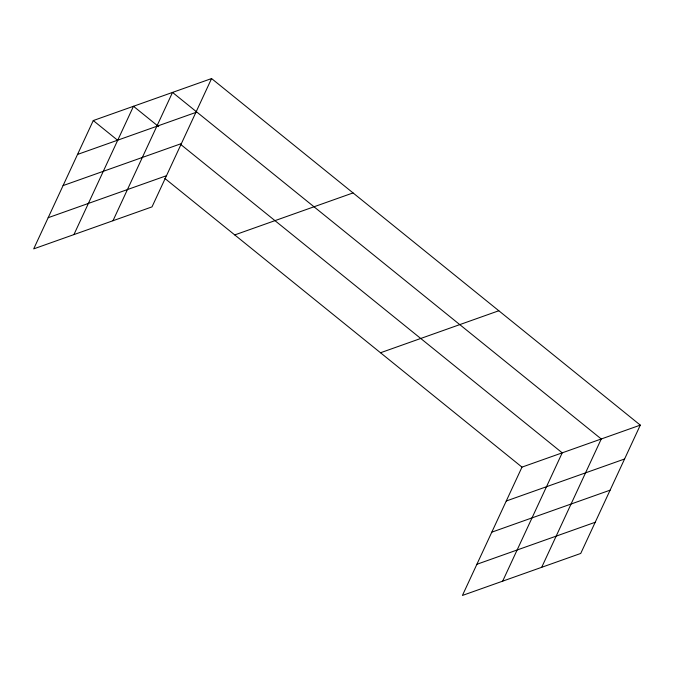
<?xml version="1.0" encoding="UTF-8"?>
<svg xmlns="http://www.w3.org/2000/svg" width="674" height="674" viewBox="0 0 674 674"><rect width="100%" height="100%" fill="white"/><g stroke="black" fill="none" stroke-linecap="round" stroke-linejoin="round"><path stroke-width="1.01" d="M211.577 78.555L93.265 120.553L33.7 248.874L152.012 206.876L211.577 78.555L640.3 425.126L580.735 553.447L462.423 595.445L521.988 467.124L640.3 425.126M73.921 234.594L133.486 106.273L158.693 126.653M112.971 220.735L172.527 92.414L601.259 438.985L541.694 567.306M502.652 581.165L562.217 452.844L180.649 144.396M77.544 154.43L195.848 112.432M63.07 185.594L181.382 143.596M48.166 217.71L166.478 175.703M234.746 234.923L353.05 192.924M380.515 352.755L498.819 310.756M506.267 501.001L624.579 459.002M491.801 532.165L610.105 490.166M476.897 564.281L595.201 522.274M93.265 120.553L117.655 140.276M164.818 178.399L521.988 467.124"/></g></svg>
